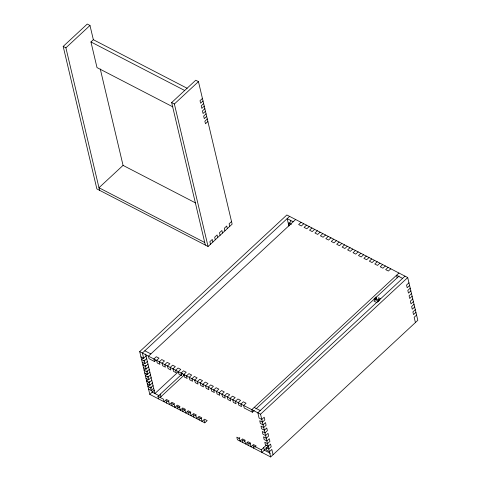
<?xml version="1.0" encoding="UTF-8"?>
<svg xmlns="http://www.w3.org/2000/svg" width="481" height="481" viewBox="0 0 481 481"><rect width="100%" height="100%" fill="white"/><g stroke="black" fill="none" stroke-linecap="round" stroke-linejoin="round"><path stroke-width="0.72" d="M147.33 361.417L144.925 363.654L144.288 360.966L146.669 358.61M205.339 245.076L171.657 102.579L195.737 80.219L198.455 81.626L232.143 224.122L208.063 246.482L96.867 188.907L63.185 46.41L87.265 24.05L89.983 25.457L93.35 39.707L187.133 88.27M99.585 190.314L65.903 47.817L89.983 25.457M172.829 106.854L97.006 67.593L90.945 41.943L93.35 39.707M208.063 246.482L174.375 103.986L198.455 81.626M100.276 69.005L123.058 165.386L98.978 187.746L204.732 242.508M202.429 98.443L200.024 100.679L200.631 103.241L203.036 101.004M203.643 103.571L201.232 105.808L201.84 108.369L204.251 106.139M204.858 108.7L202.447 110.937L203.054 113.504L205.459 111.267M206.066 113.829L203.661 116.065L204.269 118.633L206.674 116.396M207.281 118.963L204.876 121.194L205.477 123.761L207.888 121.525M231.535 221.555L229.124 223.791L229.732 226.359M199.35 420.027L198.743 417.46L201.467 418.867L202.068 421.434L204.479 419.198L207.197 420.604L204.792 422.841L149.795 394.366L139.694 351.617L286.85 214.971L407.714 277.555L417.815 320.304L270.659 456.95L237.422 439.742L236.814 437.175L239.538 438.582L240.139 441.149L242.55 438.912L245.268 440.319L244.306 441.215M289.568 216.384L142.412 353.024L143.657 358.279L146.062 356.042M143.494 357.768L141.57 359.56L144.288 360.966M288.402 223.869L290.813 221.633L290.5 220.322M295.611 219.51L148.455 356.156L149.062 358.718L154.503 361.538L155.946 360.197M143.651 360.9L144.613 360.01M144.769 363.143L142.839 364.929L145.557 366.342L146.194 369.023L148.605 366.793M144.919 366.275L145.881 365.38M145.557 366.342L147.968 364.105M301.052 222.324L298.641 224.561L301.365 225.968L303.77 223.737M146.038 368.518L144.108 370.304L146.831 371.711L147.463 374.398L149.874 372.162M146.188 371.651L147.156 370.755L147.469 372.102M146.831 371.711L149.236 369.48M306.493 225.144L304.082 227.381L306.8 228.788L309.211 226.551M147.306 373.893L145.382 375.679L148.1 377.086L148.737 379.774L151.142 377.537M147.463 377.026L148.425 376.13M148.1 377.086L150.511 374.849M148.575 379.262L146.651 381.054L149.369 382.461L150.006 385.149L152.411 382.912M311.928 227.958L309.523 230.195L312.241 231.601L314.646 229.365M148.25 382.846L149.693 381.505M149.369 382.461L151.78 380.224M149.85 384.638L147.92 386.429L150.643 387.836L151.274 390.524L153.686 388.287M317.37 230.778L314.959 233.008L317.676 234.421L320.087 232.185M150 387.77L150.962 386.88L151.274 388.191M150.643 387.836L153.048 385.6M149.795 394.366L154.407 390.091M322.805 233.592L320.4 235.828L323.118 237.235L325.529 234.999M178.559 371.597L154.924 393.536L145.599 354.07M328.246 236.405L325.835 238.642L328.559 240.049L330.964 237.818M158.562 398.905L157.954 396.338L182.347 373.689M160.005 397.565L184.602 374.723M333.682 239.225L331.277 241.462L333.994 242.869L336.405 240.632M339.123 242.039L336.712 244.276L339.436 245.683L341.841 243.446M168.164 401.785L169.126 400.889L166.408 399.483L163.997 401.719L163.396 399.158L157.954 396.338M344.564 244.859L342.153 247.09L344.871 248.503L347.282 246.266M173.605 404.605L174.567 403.709L171.843 402.302L169.438 404.539L168.831 401.972L166.113 400.565L166.721 403.126M350 247.673L347.595 249.91L350.312 251.316L352.717 249.08M178.559 407.864L180.002 406.523L177.285 405.116L174.88 407.353L174.272 404.786L171.549 403.379L172.156 405.946M355.441 250.487L353.03 252.723L355.754 254.13L358.159 251.9M184.001 410.684L185.444 409.343L182.726 407.93L180.315 410.167L179.708 407.605L176.99 406.198L177.597 408.76M360.876 253.307L358.471 255.543L361.189 256.95L363.6 254.714M189.917 413.053L190.879 412.157L188.161 410.75L185.756 412.987L185.149 410.419L182.431 409.012L183.033 411.58M366.318 256.12L363.907 258.357L366.63 259.764L369.035 257.527M195.358 415.867L196.32 414.971L193.602 413.564L191.191 415.8L190.584 413.239L187.867 411.826L188.474 414.394M371.753 258.94L369.348 261.171L372.066 262.584L374.477 260.347M200.793 418.686L201.761 417.791L199.038 416.384L196.633 418.62L196.026 416.053L193.308 414.646L193.915 417.207M377.194 261.754L374.789 263.991L377.507 265.398L379.912 263.161M382.635 264.568L380.224 266.805L382.942 268.212L385.353 265.981M388.071 267.388L385.666 269.625L388.383 271.031L390.788 268.795M398.947 273.022L251.791 409.662L252.399 412.229L254.323 410.443M255.904 408.97L399.074 276.034M404.99 276.148L257.834 412.794L259.079 418.043L261.796 419.456L264.201 417.219L264.839 419.907L262.434 422.144L259.71 420.731L260.347 423.418L263.065 424.825L265.476 422.595L266.107 425.276L263.702 427.513L260.985 426.106L261.616 428.793L264.334 430.2L266.745 427.964L267.382 430.651L264.971 432.888L262.253 431.481L262.885 434.169L265.608 435.576L268.013 433.339L268.651 436.026L266.24 438.263L263.522 436.856L264.159 439.544L266.877 440.951L269.288 438.714L269.919 441.402L267.514 443.638L264.79 442.231L265.428 444.913L268.145 446.326L270.556 444.089L271.194 446.777L268.783 449.013L266.065 447.601L266.696 450.288L269.42 451.695L271.825 449.464L273.07 454.713M380.712 298.839L378.535 297.715L379.142 300.276L376.731 302.513L374.014 301.106L376.425 298.869L375.968 296.945M270.659 456.95L260.552 414.201L407.714 277.555M238.865 438.395L239.833 437.506M408.952 282.81L406.547 285.047L407.179 287.734L409.59 285.498M410.221 288.185L407.816 290.416L408.453 293.103L410.858 290.867M411.495 293.554L409.084 295.791L409.722 298.479L412.127 296.242M249.747 444.029L250.709 443.133L247.992 441.726L245.581 443.963L244.973 441.402L242.256 439.989L242.863 442.556M412.764 298.929L410.359 301.166L410.99 303.854L413.401 301.617M254.702 447.294L256.145 445.953L253.427 444.546L251.022 446.783L250.415 444.216L247.691 442.809L248.298 445.37M414.033 304.305L411.628 306.541L412.259 309.229L414.67 306.992M268.705 446.091L261.898 452.411L261.291 449.849L266.444 445.057M415.307 309.68L412.896 311.916L413.534 314.604L415.939 312.367M416.576 315.055L414.165 317.292L415.41 322.541M90.945 41.943L184.722 90.506M63.185 46.41L65.903 47.817M171.657 102.579L174.375 103.986M293.206 221.747L287.163 218.614L288.913 226.034M402.585 278.385L396.542 275.252L397.15 277.82M288.726 222.913L291.444 224.32M123.058 165.386L195.557 202.928M374.789 298.028L379.142 300.276M374.074 298.887L378.733 301.298M144.823 350.787L150.866 353.92M254.202 407.431L260.245 410.558M139.694 351.617L260.552 414.201M252.399 412.229L244.24 408.002L243.633 405.441L246.044 403.204L243.32 401.797L240.915 404.034L241.522 406.595L238.798 405.188L238.197 402.621L240.602 400.39L237.885 398.977L235.474 401.214L236.081 403.781L233.363 402.375L232.756 399.807L235.167 397.571L232.443 396.164L230.038 398.4L230.646 400.962L227.922 399.555L227.315 396.993L229.726 394.757L227.008 393.35L224.597 395.58L225.204 398.148L222.487 396.741L221.879 394.173L224.284 391.937L221.567 390.53L219.162 392.767L219.763 395.334L217.045 393.921L216.438 391.36L218.849 389.123L216.131 387.716L213.72 389.953L214.328 392.514L211.61 391.107L211.003 388.54L213.408 386.309L210.69 384.896L208.279 387.133L208.886 389.7L206.169 388.293L205.561 385.726L207.972 383.489L205.249 382.082L202.844 384.319L203.451 386.88L200.727 385.473L200.126 382.912L202.531 380.675L199.813 379.268L197.402 381.499L198.01 384.066L195.292 382.66L194.685 380.092L197.096 377.856L194.372 376.449L191.967 378.685L192.574 381.253L189.851 379.84L189.243 377.278L191.654 375.042L188.937 373.635L186.526 375.871L187.133 378.433L184.415 377.026L183.808 374.458L186.213 372.228L183.495 370.815L181.09 373.052L181.692 375.619L178.974 374.212L178.367 371.645L180.778 369.408L178.054 368.001L175.649 370.238L176.256 372.799L173.539 371.392L172.932 368.831L175.337 366.594L172.619 365.187L170.208 367.418L170.815 369.985L168.097 368.578L167.49 366.011L169.901 363.774L167.178 362.367L164.773 364.604L165.38 367.171L162.656 365.758L162.055 363.197L164.46 360.96L161.742 359.554L159.331 361.79L159.939 364.351L157.221 362.945L156.614 360.377L159.019 358.147L156.301 356.734L153.896 358.97L154.503 361.538M140.933 356.872L143.657 358.279M142.208 362.241L144.925 363.654M143.476 367.616L146.194 369.023M144.745 372.991L147.463 374.398M146.014 378.367L148.737 379.774M147.288 383.742L150.006 385.149M148.557 389.117L151.274 390.524M159.157 395.731L152.206 392.129L151.743 390.163M270.346 453.306L264.303 450.174L263.696 447.613M261.291 449.849L253.132 445.622L253.74 448.19M288.889 223.581L289.364 225.601M227.327 228.595L226.719 226.028L224.308 228.265L224.916 230.832M222.511 233.063L221.903 230.501L219.492 232.738L220.1 235.299M217.695 237.536L217.087 234.975L214.676 237.211L215.284 239.772M212.879 242.009L212.271 239.442L209.86 241.678L210.468 244.246M204.184 420.28L204.792 422.841M160.359 394.101L160.967 396.669"/></g></svg>
